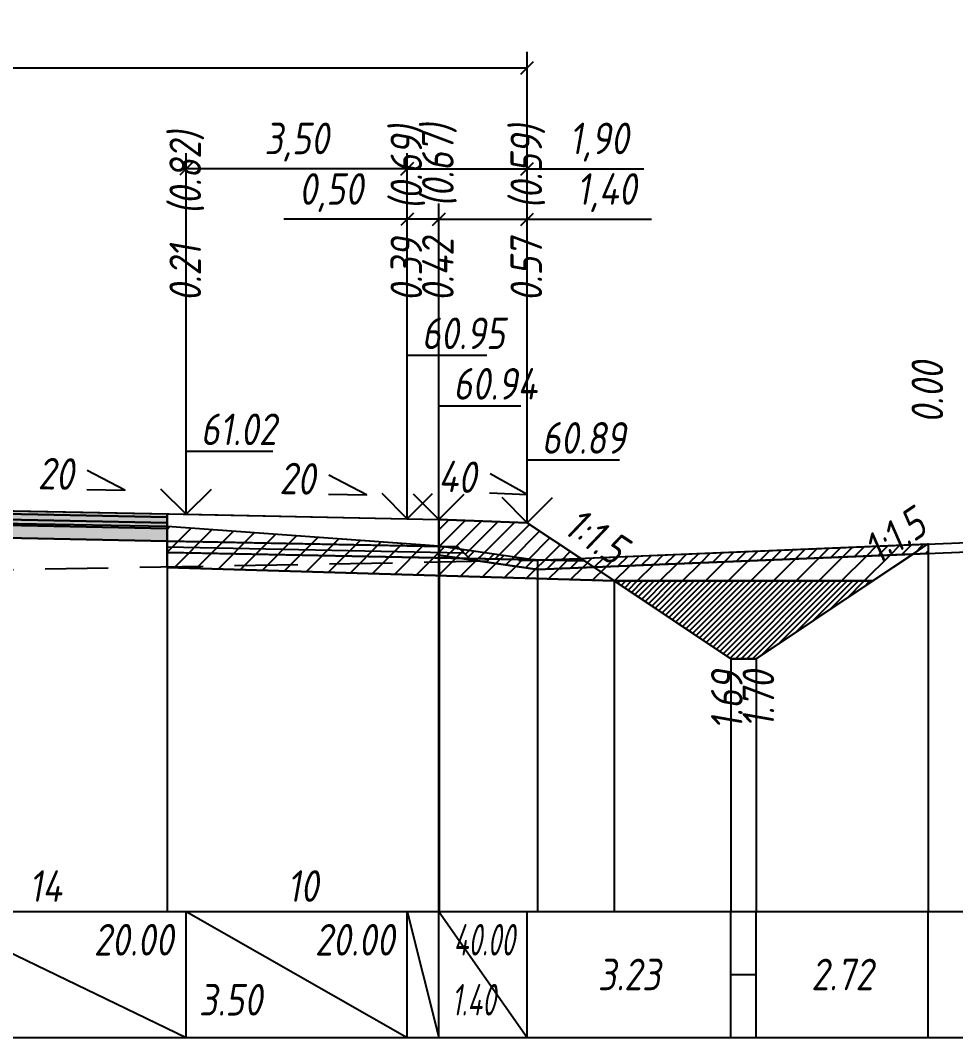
# Model space of a CAD drawing. Extents: x -717 to 1451, y -133302 to 233.
# Drawn here: x 167.5 to 241.6, y -55844 to -55763.5 of the extents above; entities that cross this region are included whole.
import ezdxf
from ezdxf.enums import TextEntityAlignment as Align

# ---------------------------------------------------------------- set-up
doc = ezdxf.new("R2010")
doc.units = 0
doc.linetypes.add('штриховая', pattern=[0.75, 0.5, -0.25])
for name, color, linetype in [('Интерполированный поперечник', 2, 'Continuous'), ('Код_514', 1, 'Continuous'), ('Контур_0', 7, 'Continuous'), ('Контур_2521', 7, 'Continuous'), ('Контур_2564', 7, 'Continuous'), ('Контур_2660', 7, 'Continuous'), ('Контур_2665', 7, 'Continuous'), ('Контур_400', 7, 'Continuous'), ('Контур_508', 7, 'Continuous'), ('Контур_512', 7, 'Continuous'), ('Контур_513', 7, 'Continuous'), ('Контур_818', 7, 'Continuous'), ('Красный поперечник', 1, 'Continuous'), ('Объём_2501', 7, 'Continuous'), ('Объём_2564', 7, 'Continuous'), ('Объём_2650', 7, 'Continuous'), ('Объём_2660', 7, 'Continuous'), ('Объём_2661', 7, 'Continuous'), ('Объём_2662', 7, 'Continuous'), ('Объём_2663', 7, 'Continuous'), ('Объём_2664', 7, 'Continuous'), ('Объём_2665', 7, 'Continuous'), ('Объём_2666', 7, 'Continuous'), ('Объём_2667', 7, 'Continuous'), ('Объём_2668', 7, 'Continuous'), ('Объём_2669', 7, 'Continuous'), ('Объём_2675', 7, 'Continuous'), ('Объём_2753', 7, 'Continuous'), ('Откосы', 7, 'Continuous'), ('Отметки покрытия', 7, 'Continuous'), ('Рабочие отметки', 7, 'Continuous'), ('Рабочие отметки доп.', 7, 'Continuous'), ('Слои выравнивания', 7, 'Continuous'), ('Таблица', 7, 'Continuous'), ('Уклоны проезжей части', 7, 'Continuous'), ('Черный поперечник', 3, 'Continuous')]:
    doc.layers.add(name, color=color, linetype=linetype)
for name, color, linetype, true_color in [('Контур_2540', 2, 'Continuous', 0xffff00), ('Контур_2560', 2, 'Continuous', 0xffff00), ('Контур_2561', 7, 'Continuous', 0xff8040), ('Контур_2562', 3, 'Continuous', 0x00ff00), ('Контур_2563', 7, 'Continuous', 0xff8000), ('Контур_2570', 7, 'Continuous', 0x80ff00), ('Контур_2725', 7, 'Continuous', 0x323232), ('Контур_2736', 4, 'Continuous', 0x00ffff), ('Контур_2737', 4, 'Continuous', 0x00ffff), ('Контур_2738', 4, 'Continuous', 0x00ffff), ('Контур_2739', 4, 'Continuous', 0x00ffff), ('Контур_2741', 4, 'Continuous', 0x00ffff), ('Контур_2742', 4, 'Continuous', 0x00ffff), ('Контур_2743', 4, 'Continuous', 0x00ffff), ('Контур_2744', 7, 'Continuous', 0xa4ffff), ('Контур_2745', 7, 'Continuous', 0xa4ffff), ('Контур_2747', 4, 'Continuous', 0x00ffff), ('Контур_2748', 4, 'Continuous', 0x00ffff), ('Контур_2749', 4, 'Continuous', 0x00ffff), ('Контур_2750', 4, 'Continuous', 0x00ffff), ('Контур_2751', 4, 'Continuous', 0x00ffff), ('Контур_2752', 4, 'Continuous', 0x00ffff), ('Контур_2760', 7, 'Continuous', 0x323232), ('Контур_2761', 7, 'Continuous', 0x323232), ('Контур_2762', 7, 'Continuous', 0x323232), ('Контур_2763', 7, 'Continuous', 0x323232), ('Контур_402', 7, 'Continuous', 0xff6464), ('Контур_703', 4, 'Continuous', 0x00ffff), ('Контур_705', 4, 'Continuous', 0x00ffff), ('Контур_707', 4, 'Continuous', 0x00ffff), ('Контур_720', 131, 'Continuous', 0xaaffff), ('Объём_2500', 7, 'Continuous', 0xc0c0c0), ('Объём_2520', 7, 'Continuous', 0x80ffff), ('Объём_2540', 2, 'Continuous', 0xffff00), ('Объём_2560', 2, 'Continuous', 0xffff00), ('Объём_2561', 7, 'Continuous', 0xff8040), ('Объём_2562', 3, 'Continuous', 0x00ff00), ('Объём_2563', 7, 'Continuous', 0xff8000), ('Объём_2570', 7, 'Continuous', 0x80ff00), ('Объём_2600', 7, 'Continuous', 0x808000), ('Объём_2620', 2, 'Continuous', 0xffff00), ('Объём_2746', 2, 'Continuous', 0xffff00)]:
    doc.layers.add(name, color=color, linetype=linetype, true_color=true_color)
doc.styles.get("Standard").update_dxf_attribs({"font": 'txt', "height": 2.5})
doc.styles.add('М', font='romand.shx', dxfattribs={"width": 0.8, "oblique": 10, "height": 2.5})
doc.dimstyles.new('ISO-25', dxfattribs={"dimtxt": 2.5, "dimasz": 2.5, "dimexe": 1.25, "dimexo": 0.625, "dimtad": 1, "dimtxsty": 'Standard', "dimcen": 2.5, "dimadec": 0, "dimazin": 0, "dimtfac": 1, "dimtmove": 0, "dimatfit": 3, "dimfxl": 1, "dimarcsym": 0})

# ---------------------------------------------------------------- blocks, each defined once
blk = doc.blocks.new('_Oblique')
at = {"color": 0, "linetype": 'ByBlock', "lineweight": -2}
blk.add_line((-0.5, -0.5), (0.5, 0.5), dxfattribs=at)
blk = doc.blocks.new('*D1338')
at = {"color": 0, "lineweight": -2, "transparency": 16777216}
for p, q in [((200.673, -55802.406), (200.673, -55777.966)), ((207.673, -55802.686), (207.673, -55777.966)), ((200.673, -55779.216), (207.673, -55779.216)), ((207.673, -55779.216), (217.504, -55779.216))]:
    blk.add_line(p, q, dxfattribs=at)
at = {"layer": 'Defpoints', "color": 0, "transparency": 16777216}
for p in [(207.673, -55779.216), (200.673, -55803.031), (207.673, -55803.311)]:
    blk.add_point(p, dxfattribs=at)
at = {"color": 0, "lineweight": -2, "transparency": 16777216, "rotation": 180}
blk.add_blockref('_Oblique', (200.673, -55779.216), dxfattribs=at)
at = {"color": 0, "lineweight": -2, "transparency": 16777216}
blk.add_blockref('_Oblique', (207.673, -55779.216), dxfattribs=at)
at = {"color": 0, "transparency": 16777216, "insert": (213.963, -55777.103), "char_height": 2.5, "width": 8.75, "attachment_point": 5, "style": 'М'}
blk.add_mtext('1,40', dxfattribs=at)
blk = doc.blocks.new('*D1340')
at = {"color": 0, "lineweight": -2, "transparency": 16777216}
for p, q in [((198.173, -55802.356), (198.173, -55777.966)), ((200.673, -55802.406), (200.673, -55777.966)), ((198.173, -55779.216), (188.39, -55779.216)), ((200.673, -55779.216), (198.173, -55779.216))]:
    blk.add_line(p, q, dxfattribs=at)
at = {"layer": 'Defpoints', "color": 0, "transparency": 16777216}
for p in [(200.673, -55779.216), (198.173, -55802.981), (200.673, -55803.031)]:
    blk.add_point(p, dxfattribs=at)
at = {"color": 0, "lineweight": -2, "transparency": 16777216, "rotation": 180}
blk.add_blockref('_Oblique', (198.173, -55779.216), dxfattribs=at)
at = {"color": 0, "lineweight": -2, "transparency": 16777216}
blk.add_blockref('_Oblique', (200.673, -55779.216), dxfattribs=at)
at = {"color": 0, "transparency": 16777216, "insert": (192.152, -55777.103), "char_height": 2.5, "width": 9.16667, "attachment_point": 5, "style": 'М'}
blk.add_mtext('0,50', dxfattribs=at)
blk = doc.blocks.new('*D1342')
at = {"color": 0, "lineweight": -2, "transparency": 16777216}
for p, q in [((180.673, -55802.006), (180.673, -55773.966)), ((198.173, -55802.356), (198.173, -55773.966)), ((198.173, -55775.216), (180.673, -55775.216))]:
    blk.add_line(p, q, dxfattribs=at)
at = {"layer": 'Defpoints', "color": 0, "transparency": 16777216}
for p in [(180.673, -55775.216), (180.673, -55802.631), (198.173, -55802.981)]:
    blk.add_point(p, dxfattribs=at)
at = {"color": 0, "lineweight": -2, "transparency": 16777216, "rotation": 180}
blk.add_blockref('_Oblique', (180.673, -55775.216), dxfattribs=at)
at = {"color": 0, "lineweight": -2, "transparency": 16777216}
blk.add_blockref('_Oblique', (198.173, -55775.216), dxfattribs=at)
at = {"color": 0, "transparency": 16777216, "insert": (189.423, -55773.103), "char_height": 2.5, "width": 9.58333, "attachment_point": 5, "style": 'М'}
blk.add_mtext('3,50', dxfattribs=at)
blk = doc.blocks.new('*D1343')
at = {"color": 0, "lineweight": -2, "transparency": 16777216}
for p, q in [((198.173, -55802.356), (198.173, -55773.966)), ((207.673, -55802.686), (207.673, -55773.966)), ((198.173, -55775.216), (207.673, -55775.216)), ((207.673, -55775.216), (216.9, -55775.216))]:
    blk.add_line(p, q, dxfattribs=at)
at = {"layer": 'Defpoints', "color": 0, "transparency": 16777216}
for p in [(198.173, -55775.216), (198.173, -55802.981), (207.673, -55803.311)]:
    blk.add_point(p, dxfattribs=at)
at = {"color": 0, "lineweight": -2, "transparency": 16777216, "rotation": 180}
blk.add_blockref('_Oblique', (198.173, -55775.216), dxfattribs=at)
at = {"color": 0, "lineweight": -2, "transparency": 16777216}
blk.add_blockref('_Oblique', (207.673, -55775.216), dxfattribs=at)
at = {"color": 0, "transparency": 16777216, "insert": (213.359, -55773.103), "char_height": 2.5, "width": 8.75, "attachment_point": 5, "style": 'М'}
blk.add_mtext('1,90', dxfattribs=at)
blk = doc.blocks.new('*D1345')
at = {"color": 0, "lineweight": -2, "transparency": 16777216}
for p, q in [((112.173, -55802.686), (112.173, -55765.966)), ((207.673, -55802.686), (207.673, -55765.966)), ((112.173, -55767.216), (207.673, -55767.216))]:
    blk.add_line(p, q, dxfattribs=at)
at = {"layer": 'Defpoints', "color": 0, "transparency": 16777216}
for p in [(207.673, -55767.216), (112.173, -55803.311), (207.673, -55803.311)]:
    blk.add_point(p, dxfattribs=at)
at = {"color": 0, "lineweight": -2, "transparency": 16777216, "rotation": 180}
blk.add_blockref('_Oblique', (112.173, -55767.216), dxfattribs=at)
at = {"color": 0, "lineweight": -2, "transparency": 16777216}
blk.add_blockref('_Oblique', (207.673, -55767.216), dxfattribs=at)
at = {"color": 0, "transparency": 16777216, "insert": (159.923, -55765.103), "char_height": 2.5, "width": 10.41667, "attachment_point": 5, "style": 'М'}
blk.add_mtext('19,10', dxfattribs=at)

msp = doc.modelspace()

# ---------------------------------------------------------------- hatches: boundary and pattern name
at = {"layer": 'Объём_2563'}
h = msp.add_hatch(dxfattribs=at)
h.set_pattern_fill('ANSI31', color=256, scale=0.3)
h.paths.add_polyline_path([(203.091, -55806.067), (202.173, -55805.149), (200.673, -55805.119), (200.673, -55802.969), (207.673, -55803.249), (212.173, -55806.249)])
at = {"layer": 'Объём_2570'}
h = msp.add_hatch(dxfattribs=at)
h.set_pattern_fill('ANSI31', color=256, scale=0.2)
h.paths.add_polyline_path([(239.424, -55805.667), (208.485, -55806.943), (200.68, -55805.807), (200.68, -55805.057), (208.485, -55806.193), (239.424, -55804.917)])
at = {"layer": 'Объём_2600'}
h = msp.add_hatch(dxfattribs=at)
h.set_pattern_fill('ANSI31', color=6, scale=0.4)
h.paths.add_polyline_path([(214.564, -55807.843), (179.155, -55806.781), (179.155, -55803.516), (200.68, -55805.057), (200.68, -55805.807), (208.485, -55806.943), (238.224, -55805.717), (235.035, -55807.843)])
h = msp.add_hatch(dxfattribs=at)
h.set_pattern_fill('HONEY', color=5, scale=0.3)
h.paths.add_polyline_path([(238.224, -55805.717), (239.424, -55804.917), (239.424, -55805.667)])
at = {"layer": 'Объём_2620'}
h = msp.add_hatch(dxfattribs=at)
h.set_pattern_fill('ANSI31', color=2, scale=0.1)
h.paths.add_polyline_path([(214.564, -55807.843), (235.035, -55807.843), (225.799, -55814), (223.799, -55814)])
at = {"layer": 'Слои выравнивания'}
for color, points in [(2, [(159.923, -55802.154), (179.155, -55802.539), (179.155, -55802.789), (159.923, -55802.404)]), (3, [(159.923, -55802.404), (179.155, -55802.789), (179.155, -55803.239), (159.923, -55802.854)]), (4, [(159.923, -55802.854), (179.155, -55803.239), (179.155, -55803.689), (159.923, -55803.304)]), (5, [(159.923, -55803.304), (179.155, -55803.689), (179.155, -55804.689), (159.923, -55804.304)])]:
    msp.add_hatch(color=color, dxfattribs=at).paths.add_polyline_path(points)

# ---------------------------------------------------------------- linework, layer by layer
at = {"layer": 'Интерполированный поперечник', "linetype": 'штриховая', "ltscale": 10, "flags": 128}
msp.add_lwpolyline([(94.518, -55808.217), (208.485, -55806.193)], dxfattribs=at)
at = {"layer": 'Код_514'}
for p, q in [((159.923, -55834), (180.673, -55844)), ((180.673, -55844), (180.673, -55834)), ((180.673, -55834), (198.173, -55844)), ((198.173, -55844), (198.173, -55834)), ((198.173, -55834), (200.673, -55844)), ((200.673, -55844), (200.673, -55834)), ((200.673, -55834), (207.673, -55844)), ((207.673, -55844), (207.673, -55834)), ((223.799, -55844), (223.799, -55834)), ((225.799, -55844), (225.799, -55834)), ((239.424, -55844), (239.424, -55834)), ((223.799, -55839), (225.799, -55839))]:
    msp.add_line(p, q, dxfattribs=at)
at = {"layer": 'Контур_0', "flags": 128}
for points in [[(179.155, -55802.539), (200.673, -55802.969), (200.673, -55805.119), (179.155, -55804.689), (179.155, -55802.539), (179.155, -55802.539)], [(207.673, -55803.249), (211.879, -55806.053), (211.879, -55806.053), (211.879, -55806.053), (211.879, -55806.053), (211.879, -55806.053), (211.879, -55806.053), (211.879, -55806.053), (211.879, -55806.053), (211.879, -55806.053), (211.879, -55806.053), (211.879, -55806.053), (211.879, -55806.053), (211.879, -55806.053), (211.879, -55806.053), (223.799, -55814)], [(207.673, -55803.249), (211.879, -55806.053), (211.879, -55806.053), (211.879, -55806.053), (211.879, -55806.053), (211.879, -55806.053), (211.879, -55806.053), (211.879, -55806.053), (211.879, -55806.053), (211.879, -55806.053), (211.879, -55806.053), (211.879, -55806.053), (211.879, -55806.053), (211.879, -55806.053), (211.879, -55806.053), (223.799, -55814), (225.799, -55814), (239.424, -55804.917), (239.424, -55804.917), (239.424, -55804.917), (239.424, -55804.917), (239.424, -55804.917), (239.424, -55804.917), (239.424, -55804.917), (239.424, -55804.917), (239.424, -55804.917), (239.424, -55804.917), (239.424, -55804.917), (239.424, -55804.917), (239.424, -55804.917)], [(180.673, -55804.719), (202.173, -55805.149), (203.091, -55806.067), (179.155, -55805.589), (179.155, -55804.689), (180.673, -55804.719), (180.673, -55804.719)], [(200.673, -55805.119), (202.173, -55805.149), (203.091, -55806.067), (212.173, -55806.249)]]:
    msp.add_lwpolyline(points, dxfattribs=at)
at = {"layer": 'Контур_2521', "color": 250, "flags": 128}
msp.add_lwpolyline([(179.155, -55805.139), (202.632, -55805.608)], dxfattribs=at)
at = {"layer": 'Контур_2540', "flags": 128}
msp.add_lwpolyline([(180.673, -55805.619), (212.173, -55806.249), (214.564, -55807.843), (179.155, -55806.781), (179.155, -55805.589), (180.673, -55805.619), (180.673, -55805.619)], dxfattribs=at)
at = {"layer": 'Контур_2560', "flags": 128}
msp.add_lwpolyline([(200.673, -55802.969), (207.673, -55803.249), (207.673, -55803.249), (207.673, -55803.249)], dxfattribs=at)
at = {"layer": 'Контур_2561', "flags": 128}
msp.add_lwpolyline([(200.673, -55802.969), (200.673, -55802.969), (207.673, -55803.249), (207.673, -55803.249), (200.673, -55802.969)], dxfattribs=at)
at = {"layer": 'Контур_2562', "flags": 128}
msp.add_lwpolyline([(207.673, -55803.249), (207.673, -55803.249), (207.673, -55803.249), (207.673, -55803.249), (207.673, -55803.249)], dxfattribs=at)
at = {"layer": 'Контур_2563', "flags": 128}
msp.add_lwpolyline([(203.091, -55806.067), (202.173, -55805.149), (200.673, -55805.119), (200.673, -55802.969), (207.673, -55803.249), (212.173, -55806.249), (203.091, -55806.067), (203.091, -55806.067)], dxfattribs=at)
at = {"layer": 'Контур_2564', "flags": 128}
msp.add_lwpolyline([(200.673, -55802.969), (207.673, -55803.249)], dxfattribs=at)
at = {"layer": 'Контур_2570', "flags": 128}
msp.add_lwpolyline([(80, -55809.218), (90.576, -55809.045), (94.518, -55808.967), (94.518, -55808.967), (101.063, -55808.11), (113.689, -55805.798), (113.689, -55805.048), (132.381, -55803.827), (134.276, -55803.702), (156.967, -55803.123), (159.923, -55803.175), (179.155, -55803.516), (200.647, -55805.055), (200.68, -55805.057), (200.68, -55805.807), (200.701, -55805.811), (208.485, -55806.943), (208.485, -55806.943), (243.806, -55805.486), (264.424, -55804.29)], dxfattribs=at)
at = {"layer": 'Контур_2660', "flags": 128}
msp.add_lwpolyline([(179.155, -55806.781), (214.564, -55807.843)], dxfattribs=at)
at = {"layer": 'Контур_2665', "flags": 128}
msp.add_lwpolyline([(207.673, -55803.249), (207.673, -55803.249)], dxfattribs=at)
at = {"layer": 'Контур_2725', "flags": 128}
msp.add_lwpolyline([(134.276, -55804.817), (139.173, -55804.719), (156.967, -55804.363), (159.923, -55804.304), (179.155, -55804.689)], dxfattribs=at)
at = {"layer": 'Контур_2736', "flags": 128}
for points in [[(207.673, -55803.249), (211.879, -55806.053)], [(211.879, -55806.053), (223.799, -55814)]]:
    msp.add_lwpolyline(points, dxfattribs=at)
at = {"layer": 'Контур_2737', "flags": 128}
msp.add_lwpolyline([(211.879, -55806.053), (211.879, -55806.053)], dxfattribs=at)
at = {"layer": 'Контур_2738', "flags": 128}
msp.add_lwpolyline([(211.879, -55806.053), (211.879, -55806.053)], dxfattribs=at)
at = {"layer": 'Контур_2739', "flags": 128}
msp.add_lwpolyline([(211.879, -55806.053), (211.879, -55806.053)], dxfattribs=at)
at = {"layer": 'Контур_2741', "flags": 128}
msp.add_lwpolyline([(239.424, -55804.917), (239.424, -55804.917)], dxfattribs=at)
at = {"layer": 'Контур_2742', "flags": 128}
msp.add_lwpolyline([(239.424, -55804.917), (239.424, -55804.917)], dxfattribs=at)
at = {"layer": 'Контур_2743', "flags": 128}
msp.add_lwpolyline([(239.424, -55804.917), (239.424, -55804.917)], dxfattribs=at)
at = {"layer": 'Контур_2744', "flags": 128}
msp.add_lwpolyline([(239.424, -55804.917), (239.424, -55804.917)], dxfattribs=at)
msp.add_lwpolyline([(239.424, -55804.917), (239.424, -55804.917)], dxfattribs=at)
msp.add_lwpolyline([(239.424, -55804.917), (239.424, -55804.917)], dxfattribs=at)
msp.add_lwpolyline([(239.424, -55804.917), (239.424, -55804.917)], dxfattribs=at)
msp.add_lwpolyline([(239.424, -55804.917), (239.424, -55804.917)], dxfattribs=at)
msp.add_lwpolyline([(239.424, -55804.917), (239.424, -55804.917)], dxfattribs=at)
at = {"layer": 'Контур_2745', "flags": 128}
msp.add_lwpolyline([(211.879, -55806.053), (211.879, -55806.053)], dxfattribs=at)
msp.add_lwpolyline([(211.879, -55806.053), (211.879, -55806.053)], dxfattribs=at)
msp.add_lwpolyline([(211.879, -55806.053), (211.879, -55806.053)], dxfattribs=at)
msp.add_lwpolyline([(211.879, -55806.053), (211.879, -55806.053)], dxfattribs=at)
msp.add_lwpolyline([(211.879, -55806.053), (211.879, -55806.053)], dxfattribs=at)
msp.add_lwpolyline([(211.879, -55806.053), (211.879, -55806.053)], dxfattribs=at)
at = {"layer": 'Контур_2747', "flags": 128}
msp.add_lwpolyline([(211.879, -55806.053), (211.879, -55806.053)], dxfattribs=at)
at = {"layer": 'Контур_2748', "flags": 128}
msp.add_lwpolyline([(211.879, -55806.053), (211.879, -55806.053)], dxfattribs=at)
at = {"layer": 'Контур_2749', "flags": 128}
msp.add_lwpolyline([(211.879, -55806.053), (211.879, -55806.053)], dxfattribs=at)
at = {"layer": 'Контур_2750', "flags": 128}
msp.add_lwpolyline([(239.424, -55804.917), (239.424, -55804.917)], dxfattribs=at)
at = {"layer": 'Контур_2751', "flags": 128}
msp.add_lwpolyline([(239.424, -55804.917), (239.424, -55804.917)], dxfattribs=at)
at = {"layer": 'Контур_2752', "flags": 128}
msp.add_lwpolyline([(239.424, -55804.917), (239.424, -55804.917)], dxfattribs=at)
at = {"layer": 'Контур_2760', "flags": 128}
msp.add_lwpolyline([(134.276, -55802.667), (139.173, -55802.569), (156.967, -55802.213), (159.923, -55802.154), (179.155, -55802.539)], dxfattribs=at)
at = {"layer": 'Контур_2761', "flags": 128}
msp.add_lwpolyline([(134.276, -55802.917), (139.173, -55802.819), (156.967, -55802.463), (159.923, -55802.404), (179.155, -55802.789)], dxfattribs=at)
at = {"layer": 'Контур_2762', "flags": 128}
msp.add_lwpolyline([(134.276, -55803.367), (139.173, -55803.269), (156.967, -55802.913), (159.923, -55802.854), (179.155, -55803.239)], dxfattribs=at)
at = {"layer": 'Контур_2763', "flags": 128}
msp.add_lwpolyline([(134.276, -55803.817), (139.173, -55803.719), (156.967, -55803.363), (159.923, -55803.304), (179.155, -55803.689)], dxfattribs=at)
at = {"layer": 'Контур_400', "flags": 128}
msp.add_lwpolyline([(159.923, -55802.154), (180.673, -55802.569), (198.173, -55802.919), (198.173, -55802.919), (198.173, -55802.919), (198.173, -55802.919), (198.173, -55802.919), (198.173, -55802.919), (200.673, -55802.969)], dxfattribs=at)
at = {"layer": 'Контур_402', "flags": 128}
msp.add_lwpolyline([(105.281, -55807.843), (134.276, -55806.973), (134.276, -55804.817), (159.923, -55804.304), (179.155, -55804.689), (179.155, -55806.781), (214.564, -55807.843)], dxfattribs=at)
at = {"layer": 'Контур_508', "flags": 128}
msp.add_lwpolyline([(105, -55808.031), (105.281, -55807.843), (134.276, -55806.973), (134.276, -55804.817), (159.923, -55804.304), (179.155, -55804.689), (179.155, -55806.781), (214.564, -55807.843), (223.799, -55814), (225.799, -55814), (239.424, -55804.917)], dxfattribs=at)
at = {"layer": 'Контур_512', "flags": 128}
msp.add_lwpolyline([(179.155, -55806.781), (214.564, -55807.843), (223.799, -55814), (225.799, -55814), (239.424, -55804.917)], dxfattribs=at)
at = {"layer": 'Контур_513', "flags": 128}
msp.add_lwpolyline([(105, -55808.031), (105.281, -55807.843), (134.276, -55806.973), (134.276, -55804.817), (159.923, -55804.304), (179.155, -55804.689), (179.155, -55806.781), (214.564, -55807.843), (223.799, -55814), (225.799, -55814), (239.424, -55804.917)], dxfattribs=at)
at = {"layer": 'Контур_703', "flags": 128}
msp.add_lwpolyline([(207.673, -55803.249), (211.879, -55806.053)], dxfattribs=at)
at = {"layer": 'Контур_705', "flags": 128}
msp.add_lwpolyline([(211.879, -55806.053), (211.879, -55806.053)], dxfattribs=at)
at = {"layer": 'Контур_707', "flags": 128}
msp.add_lwpolyline([(225.799, -55814), (239.424, -55804.917)], dxfattribs=at)
at = {"layer": 'Контур_720', "flags": 128}
msp.add_lwpolyline([(223.799, -55814), (225.799, -55814)], dxfattribs=at)
at = {"layer": 'Контур_818', "flags": 128}
msp.add_lwpolyline([(105, -55807.389), (113.689, -55805.798), (113.689, -55805.048), (132.381, -55803.827), (134.276, -55803.702), (156.967, -55803.123), (159.923, -55803.175), (179.155, -55803.516), (200.647, -55805.055), (200.68, -55805.057), (200.68, -55805.807), (200.701, -55805.811), (208.485, -55806.943), (208.485, -55806.943), (239.424, -55805.667)], dxfattribs=at)
at = {"layer": 'Красный поперечник'}
for p, q in [((159.923, -55802.154), (180.673, -55802.569)), ((180.673, -55802.569), (198.173, -55802.919)), ((198.173, -55802.919), (200.673, -55802.969)), ((200.673, -55802.969), (207.673, -55803.249)), ((207.673, -55803.249), (223.799, -55814)), ((225.799, -55814), (239.424, -55804.917)), ((239.424, -55804.917), (239.424, -55834)), ((179.155, -55806.781), (179.155, -55834)), ((214.564, -55807.843), (214.564, -55834)), ((223.799, -55814), (223.799, -55834)), ((223.799, -55814), (225.799, -55814)), ((225.799, -55814), (225.799, -55834))]:
    msp.add_line(p, q, dxfattribs=at)
at = {"layer": 'Объём_2500', "flags": 128}
msp.add_lwpolyline([(179.155, -55802.539), (200.673, -55802.969), (200.673, -55805.119), (179.155, -55804.689), (179.155, -55802.539), (179.155, -55802.539)], dxfattribs=at)
at = {"layer": 'Объём_2501', "flags": 128}
msp.add_lwpolyline([(159.923, -55802.154), (180.673, -55802.569), (198.173, -55802.919), (198.173, -55802.919), (198.173, -55802.919), (198.173, -55802.919), (198.173, -55802.919), (198.173, -55802.919), (200.673, -55802.969)], dxfattribs=at)
at = {"layer": 'Объём_2520', "color": 250, "flags": 128}
msp.add_lwpolyline([(180.673, -55804.719), (202.173, -55805.149), (203.091, -55806.067), (179.155, -55805.589), (179.155, -55804.689), (180.673, -55804.719), (180.673, -55804.719)], dxfattribs=at)
at = {"layer": 'Объём_2540', "flags": 128}
msp.add_lwpolyline([(180.673, -55805.619), (212.173, -55806.249), (214.564, -55807.843), (179.155, -55806.781), (179.155, -55805.589), (180.673, -55805.619), (180.673, -55805.619)], dxfattribs=at)
at = {"layer": 'Объём_2560', "flags": 128}
msp.add_lwpolyline([(200.673, -55802.969), (207.673, -55803.249), (207.673, -55803.249), (207.673, -55803.249)], dxfattribs=at)
at = {"layer": 'Объём_2561', "flags": 128}
msp.add_lwpolyline([(200.673, -55802.969), (200.673, -55802.969), (207.673, -55803.249), (207.673, -55803.249), (200.673, -55802.969)], dxfattribs=at)
at = {"layer": 'Объём_2562', "flags": 128}
msp.add_lwpolyline([(207.673, -55803.249), (207.673, -55803.249), (207.673, -55803.249), (207.673, -55803.249), (207.673, -55803.249)], dxfattribs=at)
at = {"layer": 'Объём_2563', "color": 250, "flags": 128}
msp.add_lwpolyline([(203.091, -55806.067), (202.173, -55805.149), (200.673, -55805.119), (200.673, -55802.969), (207.673, -55803.249), (212.173, -55806.249), (203.091, -55806.067), (203.091, -55806.067)], dxfattribs=at)
at = {"layer": 'Объём_2564', "flags": 128}
msp.add_lwpolyline([(200.673, -55802.969), (207.673, -55803.249)], dxfattribs=at)
at = {"layer": 'Объём_2570', "flags": 128}
msp.add_lwpolyline([(239.424, -55805.667), (208.485, -55806.943), (200.68, -55805.807), (200.68, -55805.057), (208.485, -55806.193), (239.424, -55804.917), (239.424, -55805.667), (239.424, -55805.667)], dxfattribs=at)
at = {"layer": 'Объём_2600', "color": 5, "flags": 128}
msp.add_lwpolyline([(238.224, -55805.717), (239.424, -55804.917), (239.424, -55805.667), (238.224, -55805.717), (238.224, -55805.717)], dxfattribs=at)
at = {"layer": 'Объём_2620', "flags": 128}
msp.add_lwpolyline([(214.564, -55807.843), (235.035, -55807.843), (225.799, -55814), (223.799, -55814), (214.564, -55807.843), (214.564, -55807.843)], dxfattribs=at)
at = {"layer": 'Объём_2650', "color": 6, "flags": 128}
msp.add_lwpolyline([(214.564, -55807.843), (179.155, -55806.781), (179.155, -55803.516), (200.68, -55805.057), (200.68, -55805.807), (208.485, -55806.943), (238.224, -55805.717), (235.035, -55807.843), (214.564, -55807.843), (214.564, -55807.843)], dxfattribs=at)
at = {"layer": 'Объём_2660', "flags": 128}
msp.add_lwpolyline([(179.155, -55806.781), (214.564, -55807.843)], dxfattribs=at)
at = {"layer": 'Объём_2661', "flags": 128}
msp.add_lwpolyline([(207.673, -55803.249), (211.879, -55806.053), (214.564, -55807.843)], dxfattribs=at)
at = {"layer": 'Объём_2662', "flags": 128}
msp.add_lwpolyline([(235.035, -55807.843), (239.424, -55804.917)], dxfattribs=at)
at = {"layer": 'Объём_2663', "flags": 128}
for points in [[(214.564, -55807.843), (223.799, -55814)], [(225.799, -55814), (235.035, -55807.843)]]:
    msp.add_lwpolyline(points, dxfattribs=at)
at = {"layer": 'Объём_2664', "flags": 128}
msp.add_lwpolyline([(223.799, -55814), (225.799, -55814)], dxfattribs=at)
at = {"layer": 'Объём_2665', "flags": 128}
msp.add_lwpolyline([(207.673, -55803.249), (207.673, -55803.249)], dxfattribs=at)
at = {"layer": 'Объём_2666', "flags": 128}
for points in [[(207.673, -55803.249), (211.879, -55806.053)], [(211.879, -55806.053), (214.564, -55807.843)]]:
    msp.add_lwpolyline(points, dxfattribs=at)
at = {"layer": 'Объём_2667', "flags": 128}
for points in [[(239.424, -55804.917), (239.424, -55804.917)], [(211.879, -55806.053), (211.879, -55806.053)]]:
    msp.add_lwpolyline(points, dxfattribs=at)
at = {"layer": 'Объём_2668', "flags": 128}
for points in [[(239.424, -55804.917), (239.424, -55804.917)], [(211.879, -55806.053), (211.879, -55806.053)]]:
    msp.add_lwpolyline(points, dxfattribs=at)
at = {"layer": 'Объём_2669', "flags": 128}
for points in [[(239.424, -55804.917), (239.424, -55804.917)], [(211.879, -55806.053), (211.879, -55806.053)]]:
    msp.add_lwpolyline(points, dxfattribs=at)
at = {"layer": 'Объём_2675', "flags": 128}
for points in [[(239.424, -55804.917), (239.424, -55804.917)], [(239.424, -55804.917), (239.424, -55804.917)], [(239.424, -55804.917), (239.424, -55804.917)], [(239.424, -55804.917), (239.424, -55804.917)], [(239.424, -55804.917), (239.424, -55804.917)], [(239.424, -55804.917), (239.424, -55804.917)], [(211.879, -55806.053), (211.879, -55806.053)], [(211.879, -55806.053), (211.879, -55806.053)], [(211.879, -55806.053), (211.879, -55806.053)], [(211.879, -55806.053), (211.879, -55806.053)], [(211.879, -55806.053), (211.879, -55806.053)], [(211.879, -55806.053), (211.879, -55806.053)]]:
    msp.add_lwpolyline(points, dxfattribs=at)
at = {"layer": 'Объём_2746', "flags": 128}
msp.add_lwpolyline([(214.564, -55807.843), (179.155, -55806.781), (179.155, -55803.516), (200.68, -55805.057), (200.68, -55805.807), (208.485, -55806.943), (212.938, -55806.759), (214.564, -55807.843), (214.564, -55807.843)], dxfattribs=at)
at = {"layer": 'Объём_2753', "flags": 128}
msp.add_lwpolyline([(179.155, -55802.539), (179.155, -55802.539)], dxfattribs=at)
at = {"layer": 'Откосы', "color": 1, "flags": 128}
for points in [[(172.811, -55800.595), (175.81, -55800.655), (172.841, -55799.095)], [(204.673, -55800.873), (207.67, -55800.993), (204.733, -55799.374)], [(191.936, -55800.977), (194.935, -55801.037), (191.966, -55799.477)]]:
    msp.add_lwpolyline(points, dxfattribs=at)
at = {"layer": 'Отметки покрытия', "color": 1}
for p, q in [((198.173, -55802.919), (198.173, -55789.969)), ((198.173, -55789.969), (204.473, -55789.969)), ((200.673, -55802.969), (200.673, -55793.969)), ((200.673, -55793.969), (207.173, -55793.969)), ((180.673, -55802.569), (180.673, -55797.569)), ((180.673, -55797.569), (187.523, -55797.569)), ((207.673, -55803.249), (207.673, -55798.249)), ((207.673, -55798.249), (214.973, -55798.249)), ((180.673, -55802.569), (178.673, -55800.569)), ((180.673, -55802.569), (182.673, -55800.569)), ((198.173, -55802.919), (196.173, -55800.919)), ((198.173, -55802.919), (200.173, -55800.919)), ((200.673, -55802.969), (198.673, -55800.969)), ((200.673, -55802.969), (202.673, -55800.969)), ((207.673, -55803.249), (205.673, -55801.249)), ((207.673, -55803.249), (209.673, -55801.249))]:
    msp.add_line(p, q, dxfattribs=at)
at = {"layer": 'Слои выравнивания'}
for p, q in [((179.155, -55802.539), (179.155, -55834)), ((200.673, -55802.969), (200.673, -55834))]:
    msp.add_line(p, q, dxfattribs=at)
at = {"layer": 'Слои выравнивания', "color": 2, "flags": 128}
msp.add_lwpolyline([(159.923, -55802.154), (179.155, -55802.539), (179.155, -55802.789), (159.923, -55802.404)], close=True, dxfattribs=at)
at = {"layer": 'Слои выравнивания', "color": 3, "flags": 128}
msp.add_lwpolyline([(159.923, -55802.404), (179.155, -55802.789), (179.155, -55803.239), (159.923, -55802.854)], close=True, dxfattribs=at)
at = {"layer": 'Слои выравнивания', "color": 4, "flags": 128}
msp.add_lwpolyline([(159.923, -55802.854), (179.155, -55803.239), (179.155, -55803.689), (159.923, -55803.304)], close=True, dxfattribs=at)
at = {"layer": 'Слои выравнивания', "color": 5, "flags": 128}
msp.add_lwpolyline([(159.923, -55803.304), (179.155, -55803.689), (179.155, -55804.689), (159.923, -55804.304)], close=True, dxfattribs=at)
at = {"layer": 'Таблица'}
for p, q in [((80, -55834), (264.424, -55834)), ((80, -55844), (264.424, -55844))]:
    msp.add_line(p, q, dxfattribs=at)
at = {"layer": 'Черный поперечник', "color": 7}
for p, q in [((179.155, -55803.516), (179.155, -55834)), ((200.647, -55805.055), (200.647, -55834)), ((200.68, -55805.057), (200.68, -55834)), ((200.701, -55805.061), (200.701, -55834)), ((208.485, -55806.193), (208.485, -55834))]:
    msp.add_line(p, q, dxfattribs=at)
at = {"layer": 'Черный поперечник', "flags": 128}
msp.add_lwpolyline([(80, -55808.468), (90.576, -55808.295), (94.518, -55808.217), (101.063, -55807.36), (113.689, -55805.048), (132.381, -55803.827), (134.276, -55803.702), (156.967, -55803.123), (159.923, -55803.175), (179.155, -55803.516), (200.647, -55805.055), (200.68, -55805.057), (200.701, -55805.061), (208.485, -55806.193), (243.806, -55804.736), (264.424, -55803.54)], dxfattribs=at)

# ---------------------------------------------------------------- texts
at = {"layer": 'Код_514', "style": 'М', "oblique": 10}
for s, width, p in [('20.00', 0.8, (179.673, -55835)), ('20.00', 0.8, (197.173, -55835)), ('40.00', 0.6, (206.673, -55835))]:
    msp.add_text(s, height=2.5, dxfattribs=dict(at, width=width)).set_placement(p, align=Align.TOP_RIGHT)
at = {"layer": 'Код_514', "style": 'М', "oblique": 10, "width": 0.8}
for s, p in [('3.23', (215.736, -55839)), ('2.72', (232.611, -55839))]:
    msp.add_text(s, height=2.5, dxfattribs=at).set_placement(p, align=Align.MIDDLE_CENTER)
at = {"layer": 'Код_514', "style": 'М', "oblique": 10}
for s, width, p in [('3.50', 0.8, (181.673, -55843)), ('1.40', 0.6, (201.673, -55843))]:
    msp.add_text(s, height=2.5, dxfattribs=dict(at, width=width)).set_placement(p, align=Align.BOTTOM_LEFT)
at = {"layer": 'Отметки покрытия', "color": 1, "style": 'М', "oblique": 10, "width": 0.8}
for s, p in [('60.95', (199.314, -55790.238)), ('60.94', (201.814, -55794.238)), ('61.02', (181.814, -55797.838)), ('60.89', (208.814, -55798.518))]:
    msp.add_text(s, height=2.5, dxfattribs=at).set_placement(p, align=Align.BOTTOM_LEFT)
at = {"layer": 'Рабочие отметки', "color": 1, "style": 'М', "oblique": 10, "width": 0.8}
for s, p in [('0.39', (198.095, -55785.719)), ('0.42', (200.595, -55785.719)), ('0.57', (207.595, -55785.719)), ('0.21', (180.595, -55785.719)), ('0.00', (239.345, -55795.348))]:
    msp.add_text(s, height=2.5, rotation=90, dxfattribs=at).set_placement(p, align=Align.MIDDLE_LEFT)
for s, p in [('1.69', (223.471, -55814.931)), ('1.70', (225.971, -55814.931))]:
    msp.add_text(s, height=2.5, rotation=90, dxfattribs=at).set_placement(p, align=Align.MIDDLE_RIGHT)
at = {"layer": 'Рабочие отметки доп.', "color": 1, "style": 'М', "oblique": 10, "width": 0.8}
for s, p in [('(0.69)', (198.095, -55778.419)), ('(0.67)', (200.595, -55778.219)), ('(0.59)', (207.595, -55778.369)), ('(0.82)', (180.595, -55778.819))]:
    msp.add_text(s, height=2.5, rotation=90, dxfattribs=at).set_placement(p, align=Align.MIDDLE_LEFT)
at = {"layer": 'Слои выравнивания', "style": 'М', "oblique": 10, "width": 0.8}
for s, p in [('14', (169.539, -55834)), ('10', (189.914, -55834))]:
    msp.add_text(s, height=2.5, dxfattribs=at).set_placement(p, align=Align.BOTTOM_CENTER)
at = {"layer": 'Уклоны проезжей части', "color": 1, "style": 'М', "oblique": 10, "width": 0.8}
for s, rotation, p in [('20', 358.85423, (170.318, -55801.362)), ('20', 358.85423, (189.443, -55801.744)), ('40', 357.70938, (202.081, -55801.589)), ('1:1.5', 33.69007, (237.9, -55805.95)), ('1:1.5', 326.30994, (212.03, -55805.968))]:
    msp.add_text(s, height=2.5, rotation=rotation, dxfattribs=at).set_placement(p, align=Align.BOTTOM_CENTER)

# ---------------------------------------------------------------- dimensions: what is measured, and where the dimension line sits
at = {"color": 5}
dim = msp.add_linear_dim(base=(207.673, -55767.216), p1=(112.173, -55803.311), p2=(207.673, -55803.311), angle=180, dimstyle='ISO-25', override={"dimasz": 1, "dimlfac": 0.2, "dimzin": 0, "dimtxsty": 'М', "dimblk1": 'Oblique', "dimblk2": 'Oblique', "dimsah": 1}, dxfattribs=at)
dim.commit()
dim.dimension.update_dxf_attribs({"geometry": '*D1345', "text_midpoint": (159.923, -55765.103)})
dim = msp.add_linear_dim(base=(180.673, -55775.216), p1=(198.173, -55802.981), p2=(180.673, -55802.631), dimstyle='ISO-25', override={"dimasz": 1, "dimlfac": 0.2, "dimzin": 0, "dimtxsty": 'М', "dimblk1": 'Oblique', "dimblk2": 'Oblique', "dimsah": 1}, dxfattribs=at)
dim.commit()
dim.dimension.update_dxf_attribs({"geometry": '*D1342', "text_midpoint": (189.423, -55773.103)})
dim = msp.add_linear_dim(base=(198.173, -55775.216), p1=(207.673, -55803.311), p2=(198.173, -55802.981), dimstyle='ISO-25', override={"dimasz": 1, "dimlfac": 0.2, "dimzin": 0, "dimtxsty": 'М', "dimblk1": 'Oblique', "dimblk2": 'Oblique', "dimsah": 1}, dxfattribs=at)
dim.commit()
dim.dimension.update_dxf_attribs({"geometry": '*D1343', "text_midpoint": (213.359, -55775.216), "dimtype": 160})
for base, p1, p2, picture, middle in [((200.673, -55779.216), (198.173, -55802.981), (200.673, -55803.031), '*D1340', (192.152, -55779.216)), ((207.673, -55779.216), (200.673, -55803.031), (207.673, -55803.311), '*D1338', (213.963, -55779.216))]:
    dim = msp.add_linear_dim(base=base, p1=p1, p2=p2, angle=180, dimstyle='ISO-25', override={"dimasz": 1, "dimlfac": 0.2, "dimzin": 0, "dimtxsty": 'М', "dimblk1": 'Oblique', "dimblk2": 'Oblique', "dimsah": 1}, dxfattribs=at)
    dim.commit()
    dim.dimension.update_dxf_attribs({"geometry": picture, "text_midpoint": middle, "dimtype": 160})

doc.saveas('drawing.dxf')
